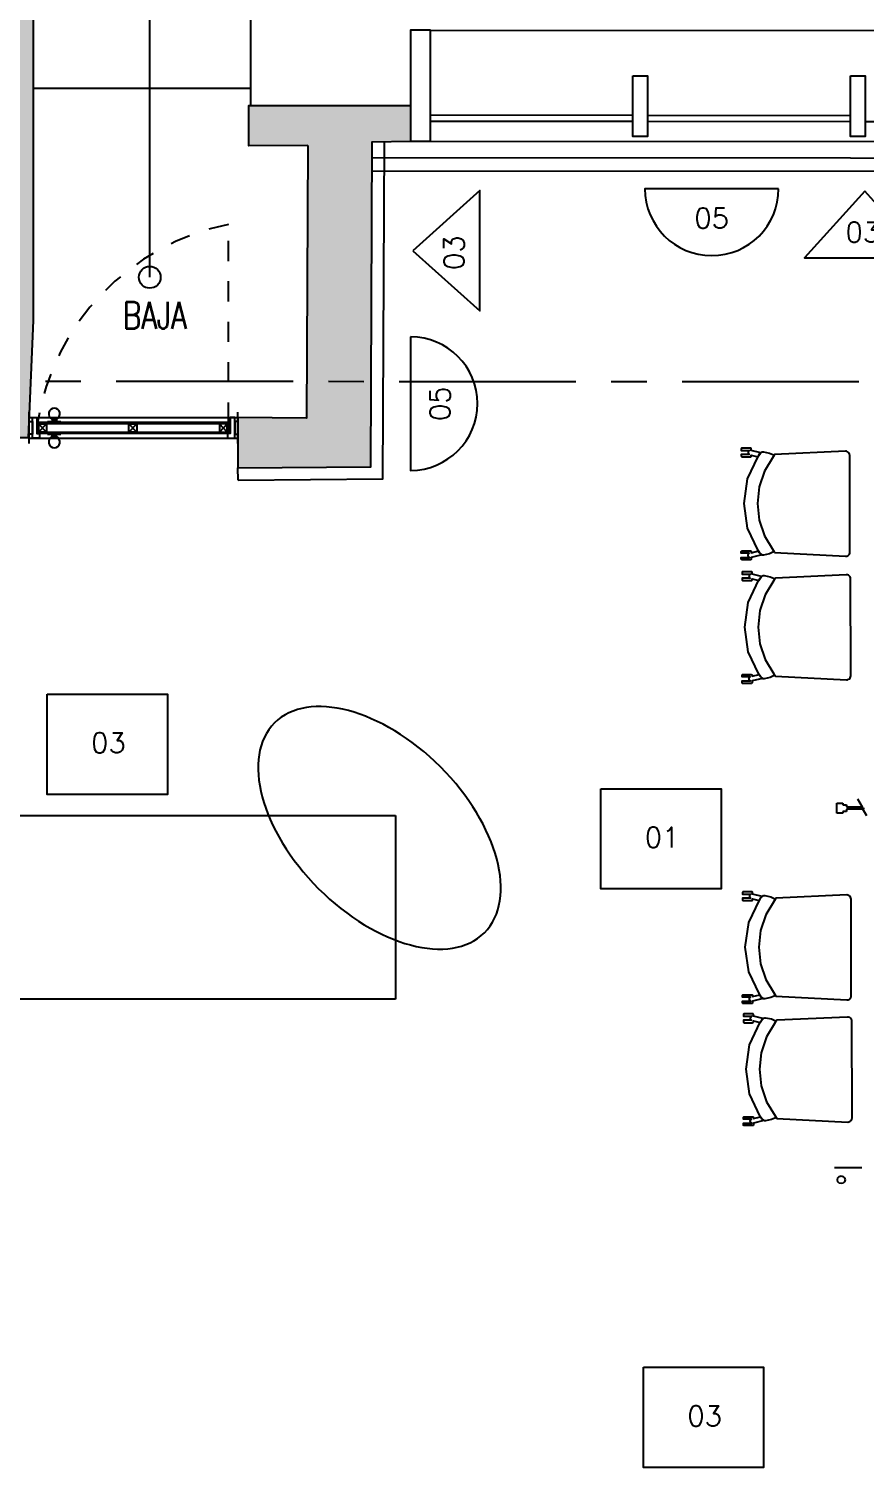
# Model space of a CAD drawing. Extents: x -4 to 325, y -1 to 181.
# Drawn here: x 8.11 to 12.25, y 30.25 to 37.39 of the extents above; entities that cross this region are included whole.
import ezdxf
from ezdxf.enums import TextEntityAlignment as Align

# ---------------------------------------------------------------- set-up
doc = ezdxf.new("R2010")
doc.units = 0
doc.header["$LTSCALE"] = 0.7
doc.header["$MEASUREMENT"] = 0
for name, pattern in [('REC4_A1-00_PLANTA GENERAL$1$X-BB$0$CENTER', [2, 1.25, -0.25, 0.25, -0.25]), ('REC4_A1-00_PLANTA GENERAL$1$X-BB$0$HIDDEN2', [0.1875, 0.125, -0.0625]), ('X-BB$0$HIDDEN2', [0.1875, 0.125, -0.0625])]:
    doc.linetypes.add(name, pattern=pattern)
doc.layers.get('0').update_dxf_attribs({"linetype": 'CONTINUOUS'})
for name, color, linetype in [('REC4_A1-00_PLANTA GENERAL$0$BB$0$A-DOOR', 251, 'CONTINUOUS'), ('REC4_A1-00_PLANTA GENERAL$0$BB$0$A-WALL-HEAD', 251, 'CONTINUOUS'), ('REC4_A1-00_PLANTA GENERAL$0$BB$0$A-WALL-PATT', 251, 'CONTINUOUS'), ('REC4_A1-00_PLANTA GENERAL$1$ACABADO INTERIOR', 4, 'CONTINUOUS'), ('REC4_A1-00_PLANTA GENERAL$1$BB$0$A-COLS', 251, 'CONTINUOUS'), ('REC4_A1-00_PLANTA GENERAL$1$BB$0$A-GLAZ', 251, 'CONTINUOUS'), ('REC4_A1-00_PLANTA GENERAL$1$BB$0$A-GRID', 251, 'REC4_A1-00_PLANTA GENERAL$1$X-BB$0$CENTER'), ('REC4_A1-00_PLANTA GENERAL$1$BB$0$A-NOTE-BB', 251, 'CONTINUOUS'), ('REC4_A1-00_PLANTA GENERAL$1$BB$0$A-WALL-FULL', 251, 'CONTINUOUS'), ('REC4_A1-00_PLANTA GENERAL$1$BB$0$A-WALL-PRHT', 251, 'CONTINUOUS'), ('REC4_A1-00_PLANTA GENERAL$1$FN$0$I-FURN-FREE', 1, 'CONTINUOUS'), ('REC4_A1-00_PLANTA GENERAL$1$LAMBRINES', 3, 'CONTINUOUS')]:
    doc.layers.add(name, color=color, linetype=linetype)
doc.styles.add('REC4_A1-00_PLANTA GENERAL$0$X-FN$0$ARIAL', font='arial.ttf')
doc.styles.add('REC4_A1-00_PLANTA GENERAL$1$X-BB$0$ROMANS', font='romans.shx', dxfattribs={"width": 0.75})
doc.styles.add('ROMANS', font='romans.shx', dxfattribs={"width": 0.75})

# ---------------------------------------------------------------- blocks, each defined once
blk = doc.blocks.new('REC4_A1-00_PLANTA GENERAL', base_point=(3911.2412, -3265.1096))
at = {"layer": 'REC4_A1-00_PLANTA GENERAL$0$BB$0$A-WALL-PATT'}
h = blk.add_hatch(color=256, dxfattribs=at)
h.paths.add_polyline_path([(8.133, 39.8967), (7.709, 39.8967), (7.709, 35.3667), (8.109, 35.3667), (8.133, 35.9467)])
h.paths.add_polyline_path([(8.0216, 35.7845), (8.0216, 35.4941), (7.7217, 35.4941), (7.7217, 35.7845)], flags=16)
blk.add_hatch(color=256, dxfattribs=at).paths.add_polyline_path([(9.8099, 36.8313), (9.9989, 36.834), (9.9989, 37.0103), (9.1995, 37.0103), (9.1995, 36.8103), (9.491, 36.8126), (9.485, 35.4633), (9.1457, 35.4662), (9.1446, 35.2163), (9.8027, 35.2213)])
at = {"layer": 'REC4_A1-00_PLANTA GENERAL$1$BB$0$A-GRID'}
h = blk.add_hatch(dxfattribs=at)
h.set_pattern_fill('ANSI31', color=8, scale=0.53)
h.set_pattern_definition([(45, (0.03352, 0.020166), (-0.046845824, 0.046845824), [])])
h.paths.add_polyline_path([(1.5678, 35.8547), (1.2166, 35.8547), (1.2166, 35.4908), (1.5678, 35.4908)])
h.paths.add_polyline_path([(8.0551, 35.8047), (7.7553, 35.8047), (7.7553, 35.5143), (8.0551, 35.5143)])
h.paths.add_polyline_path([(14.5753, 35.809), (14.2754, 35.809), (14.2754, 35.5187), (14.5753, 35.5187)])
h.paths.add_polyline_path([(21.0466, 35.804), (20.7468, 35.804), (20.7468, 35.5137), (21.0466, 35.5137)])
edge = h.paths.add_edge_path()
edge.add_arc((27.4259, 35.604), 0.1568, 0, 360)
h.paths.add_polyline_path([(34.1147, 35.7939), (33.8148, 35.7939), (33.8148, 35.5036), (34.1147, 35.5036)])
h.paths.add_polyline_path([(40.5576, 35.789), (40.2578, 35.789), (40.2578, 35.4986), (40.5576, 35.4986)])
edge = h.paths.add_edge_path()
edge.add_arc((46.9701, 35.6385), 0.2128, 0, 360)
edge = h.paths.add_edge_path()
edge.add_arc((33.9335, 29.5702), 0.1716, 0, 360)
h.paths.add_polyline_path([(1.5768, 29.8317), (1.2256, 29.8317), (1.2256, 29.4678), (1.5768, 29.4678)])
h.paths.add_polyline_path([(8.0508, 29.7868), (7.75, 29.7868), (7.75, 29.4871), (8.0508, 29.4871)])
h.paths.add_polyline_path([(14.3851, 29.7988), (14.2624, 29.7988), (14.2624, 29.4991), (14.3821, 29.4991)])
h.paths.add_polyline_path([(14.5632, 29.7988), (14.3851, 29.7988), (14.3821, 29.4991), (14.5632, 29.4991)])
h.paths.add_polyline_path([(21.1221, 29.5527), (20.7989, 29.5517), (20.7989, 29.3933), (21.1221, 29.3933)])
h.paths.add_polyline_path([(21.1221, 29.8224), (21.0453, 29.8224), (20.7989, 29.8217), (20.7989, 29.5517), (21.1221, 29.5527)])
h.paths.add_polyline_path([(27.542, 29.7729), (27.2913, 29.7729), (27.2913, 29.5231), (27.542, 29.5231)])
h.paths.add_polyline_path([(40.5264, 29.7716), (40.2757, 29.7716), (40.2757, 29.5218), (40.5264, 29.5218)])
h.paths.add_polyline_path([(47.0764, 29.8019), (46.7664, 29.8019), (46.7664, 29.4919), (47.0764, 29.4919)])
h.paths.add_polyline_path([(1.565, 23.8478), (1.2138, 23.8478), (1.2138, 23.4839), (1.565, 23.4839)])
h.paths.add_polyline_path([(7.9956, 23.8084), (7.6948, 23.8084), (7.6948, 23.5086), (7.9956, 23.5086)])
h.paths.add_polyline_path([(14.5958, 23.8058), (14.2249, 23.8067), (14.2249, 23.507), (14.5929, 23.5061)])
h.paths.add_polyline_path([(14.5258, 23.8058), (14.5958, 23.8058), (14.5929, 23.5061), (14.5258, 23.5061)], flags=16)
h.paths.add_polyline_path([(27.5327, 23.7392), (27.282, 23.7392), (27.282, 23.4894), (27.5327, 23.4894)])
edge = h.paths.add_edge_path()
edge.add_arc((33.9155, 23.6003), 0.1566, 0, 360)
h.paths.add_polyline_path([(40.5198, 23.6763), (40.2691, 23.6763), (40.2691, 23.4631), (40.5198, 23.4631)])
h.paths.add_polyline_path([(40.5198, 23.7129), (40.269, 23.7129), (40.269, 23.6763), (40.5198, 23.6763)])
h.paths.add_polyline_path([(47.0605, 23.6763), (46.8098, 23.6763), (46.8098, 23.4498), (47.0605, 23.4498)])
h.paths.add_polyline_path([(47.0605, 23.6997), (46.8098, 23.6997), (46.8098, 23.6763), (47.0605, 23.6763)])
h.paths.add_polyline_path([(1.5458, 17.8473), (1.1946, 17.8473), (1.1946, 17.4834), (1.5458, 17.4834)])
h.paths.add_polyline_path([(8.0633, 17.8071), (7.7625, 17.8071), (7.7625, 17.5074), (8.0633, 17.5074)])
h.paths.add_polyline_path([(14.4343, 17.7919), (14.3217, 17.7919), (14.3217, 17.4921), (14.4285, 17.4921)])
h.paths.add_polyline_path([(14.6226, 17.7919), (14.4343, 17.7919), (14.4285, 17.4921), (14.6226, 17.4921)])
h.paths.add_polyline_path([(27.5235, 17.756), (27.2727, 17.756), (27.2727, 17.5062), (27.5235, 17.5062)])
edge = h.paths.add_edge_path()
edge.add_arc((33.905, 17.5767), 0.1574, 0, 360)
h.paths.add_polyline_path([(40.5132, 17.7384), (40.3113, 17.7384), (40.3113, 17.5259), (40.5132, 17.5259)])
h.paths.add_polyline_path([(40.3113, 17.7384), (40.2625, 17.7384), (40.2625, 17.4886), (40.5132, 17.4886), (40.5132, 17.5259), (40.3113, 17.5259)])
h.paths.add_polyline_path([(47.0683, 17.7542), (46.7674, 17.7542), (46.7674, 17.5259), (47.0683, 17.5259)])
h.paths.add_polyline_path([(47.0683, 17.5259), (46.7674, 17.5259), (46.7674, 17.4544), (47.0683, 17.4544)])
h.paths.add_polyline_path([(1.5739, 11.86), (1.2227, 11.86), (1.2227, 11.4962), (1.5739, 11.4962)])
h.paths.add_polyline_path([(8.0659, 11.8138), (7.765, 11.8138), (7.765, 11.514), (8.0659, 11.514)])
h.paths.add_polyline_path([(14.5258, 11.7988), (14.2249, 11.7988), (14.2249, 11.499), (14.5258, 11.499)])
h.paths.add_polyline_path([(21.0742, 11.6829), (20.7512, 11.6844), (20.7512, 11.4144), (21.0742, 11.4144)])
h.paths.add_polyline_path([(21.0742, 11.7656), (20.7512, 11.7656), (20.7512, 11.6844), (21.0742, 11.6829)])
h.paths.add_polyline_path([(27.5142, 11.7439), (27.2635, 11.7439), (27.2635, 11.4941), (27.5142, 11.4941)])
edge = h.paths.add_edge_path()
edge.add_arc((33.8803, 11.59), 0.1553, 0, 360)
h.paths.add_polyline_path([(40.5065, 11.7154), (40.2558, 11.7154), (40.2558, 11.464), (40.5065, 11.464)])
h.paths.add_polyline_path([(47.0258, 11.6987), (46.775, 11.6987), (46.775, 11.4489), (47.0258, 11.4489)])
h.paths.add_polyline_path([(1.5513, 5.8383), (1.2001, 5.8383), (1.2001, 5.4744), (1.5513, 5.4744)])
h.paths.add_polyline_path([(8.0395, 5.7813), (7.7676, 5.7813), (7.7676, 5.4815), (8.0395, 5.4815)])
h.paths.add_polyline_path([(8.0685, 5.7813), (8.0395, 5.7813), (8.0395, 5.4815), (8.0685, 5.4815)])
h.paths.add_polyline_path([(14.5132, 5.7555), (14.2123, 5.7555), (14.2123, 5.4558), (14.5132, 5.4558)])
h.paths.add_polyline_path([(21.0084, 5.7048), (20.7577, 5.7048), (20.7577, 5.455), (21.0084, 5.455)])
h.paths.add_polyline_path([(27.5299, 5.7035), (27.229, 5.7035), (27.229, 5.4037), (27.5299, 5.4037)])
h.paths.add_polyline_path([(34.0162, 5.6528), (33.7655, 5.6528), (33.7655, 5.403), (34.0162, 5.403)])
h.paths.add_polyline_path([(40.4672, 5.6155), (40.2072, 5.6155), (40.2072, 5.3555), (40.4672, 5.3555)])
edge = h.paths.add_edge_path()
edge.add_arc((46.8827, 5.476), 0.1877, 0, 360)
at = {"layer": 'REC4_A1-00_PLANTA GENERAL$0$BB$0$A-DOOR', "color": 8, "linetype": 'REC4_A1-00_PLANTA GENERAL$1$X-BB$0$HIDDEN2'}
blk.add_line((9.098, 35.4404), (9.098, 36.4219), dxfattribs=at)
at = {"layer": 'REC4_A1-00_PLANTA GENERAL$0$BB$0$A-DOOR'}
for p, q in [((8.1581, 35.3939), (8.1974, 35.4352)), ((8.1581, 35.4352), (8.1974, 35.3939)), ((8.2034, 35.4455), (8.2696, 35.4455)), ((8.2034, 35.4455), (8.2034, 35.4404)), ((8.2034, 35.4455), (8.2034, 35.4404)), ((8.2045, 35.4455), (8.2045, 35.4404)), ((8.2055, 35.4455), (8.2055, 35.4404)), ((8.2065, 35.4455), (8.2065, 35.4404)), ((8.2076, 35.4455), (8.2076, 35.4404)), ((8.2086, 35.4455), (8.2086, 35.4404)), ((8.2096, 35.4455), (8.2096, 35.4404)), ((8.2107, 35.4455), (8.2107, 35.4404)), ((8.2127, 35.4455), (8.2127, 35.4404)), ((8.2148, 35.4455), (8.2148, 35.4404)), ((8.2169, 35.4455), (8.2169, 35.4404)), ((8.22, 35.4455), (8.22, 35.4404)), ((8.2241, 35.4455), (8.2241, 35.4404)), ((8.2262, 35.4589), (8.2468, 35.4589)), ((8.2262, 35.4589), (8.2262, 35.4455)), ((8.2277, 35.4589), (8.2277, 35.4455)), ((8.2293, 35.4589), (8.2293, 35.4455)), ((8.2293, 35.4455), (8.2293, 35.4404)), ((8.2324, 35.4589), (8.2324, 35.4455)), ((8.2365, 35.4455), (8.2365, 35.4404)), ((8.2406, 35.4589), (8.2406, 35.4455)), ((8.2437, 35.4589), (8.2437, 35.4455)), ((8.2437, 35.4455), (8.2437, 35.4404)), ((8.2453, 35.4589), (8.2453, 35.4455)), ((8.2468, 35.4589), (8.2468, 35.4455)), ((8.2489, 35.4455), (8.2489, 35.4404)), ((8.253, 35.4455), (8.253, 35.4404)), ((8.2561, 35.4455), (8.2561, 35.4404)), ((8.2582, 35.4455), (8.2582, 35.4404)), ((8.2603, 35.4455), (8.2603, 35.4404)), ((8.2623, 35.4455), (8.2623, 35.4404)), ((8.2634, 35.4455), (8.2634, 35.4404)), ((8.2644, 35.4455), (8.2644, 35.4404)), ((8.2654, 35.4455), (8.2654, 35.4404)), ((8.2665, 35.4455), (8.2665, 35.4404)), ((8.2675, 35.4455), (8.2675, 35.4404)), ((8.2685, 35.4455), (8.2685, 35.4404)), ((8.2696, 35.4455), (8.2696, 35.4404)), ((8.2696, 35.4455), (8.2696, 35.4404)), ((8.6059, 35.4352), (8.6451, 35.3939)), ((8.6059, 35.3939), (8.6451, 35.4352)), ((9.0929, 35.3939), (9.0536, 35.4352)), ((9.0929, 35.4352), (9.0536, 35.3939)), ((9.0992, 35.4413), (9.0992, 35.417)), ((9.1006, 35.417), (9.1006, 35.4406)), ((9.1017, 35.417), (9.1017, 35.4406)), ((9.1031, 35.417), (9.1031, 35.4413)), ((8.2034, 35.3835), (8.2034, 35.3887)), ((8.2034, 35.3835), (8.2034, 35.3887)), ((8.2034, 35.3835), (8.2696, 35.3835)), ((8.2045, 35.3835), (8.2045, 35.3887)), ((8.2055, 35.3835), (8.2055, 35.3887)), ((8.2065, 35.3835), (8.2065, 35.3887)), ((8.2076, 35.3835), (8.2076, 35.3887)), ((8.2086, 35.3835), (8.2086, 35.3887)), ((8.2096, 35.3835), (8.2096, 35.3887)), ((8.2107, 35.3835), (8.2107, 35.3887)), ((8.2127, 35.3835), (8.2127, 35.3887)), ((8.2148, 35.3835), (8.2148, 35.3887)), ((8.2169, 35.3835), (8.2169, 35.3887)), ((8.22, 35.3835), (8.22, 35.3887)), ((8.2241, 35.3835), (8.2241, 35.3887)), ((8.2262, 35.3702), (8.2262, 35.3835)), ((8.2262, 35.3702), (8.2468, 35.3702)), ((8.2277, 35.3702), (8.2277, 35.3835)), ((8.2293, 35.3835), (8.2293, 35.3887)), ((8.2293, 35.3702), (8.2293, 35.3835)), ((8.2324, 35.3702), (8.2324, 35.3835)), ((8.2365, 35.3835), (8.2365, 35.3887)), ((8.2406, 35.3702), (8.2406, 35.3835)), ((8.2437, 35.3835), (8.2437, 35.3887)), ((8.2437, 35.3702), (8.2437, 35.3835)), ((8.2453, 35.3702), (8.2453, 35.3835)), ((8.2468, 35.3702), (8.2468, 35.3835)), ((8.2489, 35.3835), (8.2489, 35.3887)), ((8.253, 35.3835), (8.253, 35.3887)), ((8.2561, 35.3835), (8.2561, 35.3887)), ((8.2582, 35.3835), (8.2582, 35.3887)), ((8.2603, 35.3835), (8.2603, 35.3887)), ((8.2623, 35.3835), (8.2623, 35.3887)), ((8.2634, 35.3835), (8.2634, 35.3887)), ((8.2644, 35.3835), (8.2644, 35.3887)), ((8.2654, 35.3835), (8.2654, 35.3887)), ((8.2665, 35.3835), (8.2665, 35.3887)), ((8.2675, 35.3835), (8.2675, 35.3887)), ((8.2685, 35.3835), (8.2685, 35.3887)), ((8.2696, 35.3835), (8.2696, 35.3887)), ((8.2696, 35.3835), (8.2696, 35.3887)), ((9.0992, 35.417), (9.1006, 35.417)), ((9.1017, 35.417), (9.1031, 35.417))]:
    blk.add_line(p, q, dxfattribs=at)
for points in [[(8.128, 35.3835), (8.128, 35.3835), (8.1125, 35.3835), (8.1125, 35.3835), (8.1125, 35.4455), (8.128, 35.4455)], [(9.098, 35.4404), (8.153, 35.4404), (8.153, 35.3887), (9.1001, 35.3887), (9.1001, 35.4159), (9.098, 35.4159)], [(8.1581, 35.4352), (8.1974, 35.4352), (8.1974, 35.3939), (8.1581, 35.3939)], [(8.6059, 35.4352), (8.6451, 35.4352), (8.6451, 35.3939), (8.6059, 35.3939)], [(9.0929, 35.4352), (9.0536, 35.4352), (9.0536, 35.3939), (9.0929, 35.3939)], [(9.1302, 35.3835), (9.1302, 35.3835), (9.1457, 35.3835), (9.1457, 35.3835), (9.1457, 35.4455), (9.1302, 35.4455)]]:
    blk.add_lwpolyline(points, close=True, dxfattribs=at)
for points in [[(8.128, 35.3629), (8.128, 35.4662), (8.1507, 35.4662), (8.1507, 35.3867), (8.1642, 35.3867), (8.1642, 35.3629), (8.128, 35.3629), (8.128, 35.3629)], [(9.0929, 35.4352), (8.1581, 35.4352), (8.1581, 35.3939), (9.0929, 35.3939)], [(9.1302, 35.3629), (9.1302, 35.4662), (9.1075, 35.4662), (9.1075, 35.3867), (9.0941, 35.3867), (9.0941, 35.3629), (9.1302, 35.3629), (9.1302, 35.3629)]]:
    blk.add_lwpolyline(points, dxfattribs=at)
blk.add_circle((9.1011, 35.4437), 0.00312, dxfattribs=at)
at = {"layer": 'REC4_A1-00_PLANTA GENERAL$0$BB$0$A-DOOR', "color": 8, "linetype": 'REC4_A1-00_PLANTA GENERAL$1$X-BB$0$HIDDEN2'}
blk.add_arc((9.3359, 35.247), 1.1987, 101.44699, 170.71889, dxfattribs=at)
at = {"layer": 'REC4_A1-00_PLANTA GENERAL$0$BB$0$A-DOOR'}
for centre, start, end in [((8.2365, 35.4848), 291.73846, 248.26154), ((8.2365, 35.3443), 111.73846, 68.26154)]:
    blk.add_arc(centre, 0.0279, start, end, dxfattribs=at)
at = {"layer": 'REC4_A1-00_PLANTA GENERAL$0$BB$0$A-WALL-HEAD'}
for p, q in [((8.1125, 35.4662, -0.4988), (9.1457, 35.4662, -0.4988)), ((8.1125, 35.3629, -0.4988), (9.1457, 35.3629, -0.4988))]:
    blk.add_line(p, q, dxfattribs=at)
at = {"layer": 'REC4_A1-00_PLANTA GENERAL$1$ACABADO INTERIOR'}
blk.add_lwpolyline([(9.8095, 36.753), (47.6859, 36.7267)], dxfattribs=at)
at = {"layer": 'REC4_A1-00_PLANTA GENERAL$1$BB$0$A-COLS'}
for points in [[(10.0989, 37.384), (9.9989, 37.384), (9.9989, 36.834), (10.0989, 36.834)], [(11.0999, 37.1574), (11.1714, 37.1574), (11.1714, 36.8575), (11.0999, 36.8575)], [(12.1776, 37.1574), (12.2492, 37.1574), (12.2492, 36.8575), (12.1776, 36.8575)]]:
    blk.add_lwpolyline(points, close=True, dxfattribs=at)
at = {"layer": 'REC4_A1-00_PLANTA GENERAL$1$BB$0$A-GLAZ'}
for points in [[(10.099, 36.964), (11.0999, 36.9631)], [(10.099, 36.934), (11.0999, 36.9331)], [(11.1714, 36.933), (12.1776, 36.932)], [(11.1715, 36.963), (12.1777, 36.962)], [(12.2492, 36.9319), (13.2589, 36.931)], [(10.0989, 36.834), (45.6974, 36.8093)]]:
    blk.add_lwpolyline(points, dxfattribs=at)
at = {"layer": 'REC4_A1-00_PLANTA GENERAL$1$BB$0$A-GRID'}
blk.add_lwpolyline([(-2.6568, 35.6526), (52.8043, 35.6183)], dxfattribs=at)
at = {"layer": 'REC4_A1-00_PLANTA GENERAL$1$BB$0$A-WALL-FULL'}
for p, q in [((9.209, 37.0103), (9.209, 39.9967)), ((8.133, 37.0967), (9.209, 37.0967)), ((8.1125, 35.337), (8.1125, 35.492)), ((9.1457, 35.337), (9.1457, 35.492))]:
    blk.add_line(p, q, dxfattribs=at)
blk.add_lwpolyline([(8.709, 36.16), (8.709, 39.9967, 1), (7.109, 39.9967)], format="xyb", dxfattribs=at)
blk.add_lwpolyline([(7.709, 39.8967), (7.709, 35.3667), (8.109, 35.3667), (8.133, 35.9467), (8.133, 39.8967)], close=True, dxfattribs=at)
for points in [[(9.491, 36.8126), (9.1995, 36.8103), (9.1995, 37.0103), (9.9989, 37.0103)], [(9.491, 36.8126), (9.485, 35.4633), (9.1457, 35.4662), (9.1446, 35.2163), (9.8027, 35.2213), (9.8099, 36.8313), (9.9989, 36.834)]]:
    blk.add_lwpolyline(points, dxfattribs=at)
blk.add_circle((8.709, 36.16), 0.0539, dxfattribs=at)
at = {"layer": 'REC4_A1-00_PLANTA GENERAL$1$BB$0$A-WALL-PRHT'}
blk.add_line((10.0989, 37.384), (45.6974, 37.3593), dxfattribs=at)
at = {"layer": 'REC4_A1-00_PLANTA GENERAL$1$FN$0$I-FURN-FREE'}
for p, q in [((12.2354, 33.5372), (12.2126, 33.5765)), ((12.2354, 33.5372), (12.2126, 33.5765)), ((12.2354, 33.5372), (12.2126, 33.5765)), ((7.2151, 33.4952), (9.9249, 33.4952)), ((9.9249, 33.4952), (9.9249, 32.5854)), ((12.1092, 33.5061), (12.1092, 33.557)), ((12.1092, 33.557), (12.139, 33.557)), ((12.1092, 33.5061), (12.1092, 33.557)), ((12.1092, 33.557), (12.139, 33.557)), ((12.1092, 33.5061), (12.1092, 33.557)), ((12.1092, 33.557), (12.139, 33.557)), ((12.139, 33.5061), (12.1092, 33.5061)), ((12.139, 33.5061), (12.1092, 33.5061)), ((12.139, 33.5061), (12.1092, 33.5061)), ((12.139, 33.557), (12.139, 33.5482)), ((12.139, 33.557), (12.139, 33.5482)), ((12.139, 33.557), (12.139, 33.5482)), ((12.139, 33.5482), (12.1567, 33.5482)), ((12.139, 33.5482), (12.1567, 33.5482)), ((12.139, 33.5482), (12.1567, 33.5482)), ((12.1567, 33.5154), (12.139, 33.5154)), ((12.139, 33.5154), (12.139, 33.5061)), ((12.1567, 33.5154), (12.139, 33.5154)), ((12.139, 33.5154), (12.139, 33.5061)), ((12.1567, 33.5154), (12.139, 33.5154)), ((12.139, 33.5154), (12.139, 33.5061)), ((12.1567, 33.5482), (12.1567, 33.5373)), ((12.1567, 33.5482), (12.1567, 33.5373)), ((12.1567, 33.5482), (12.1567, 33.5373)), ((12.1567, 33.5373), (12.2353, 33.5373)), ((12.1567, 33.5373), (12.2353, 33.5373)), ((12.1567, 33.5373), (12.2353, 33.5373)), ((12.2384, 33.5263), (12.1567, 33.5263)), ((12.1567, 33.5263), (12.1567, 33.5154)), ((12.2384, 33.5263), (12.1567, 33.5263)), ((12.1567, 33.5263), (12.1567, 33.5154)), ((12.2384, 33.5263), (12.1567, 33.5263)), ((12.1567, 33.5263), (12.1567, 33.5154)), ((12.2356, 33.5367), (12.2265, 33.5315)), ((12.2356, 33.5367), (12.2265, 33.5315)), ((12.2356, 33.5367), (12.2265, 33.5315)), ((12.2265, 33.5315), (12.2452, 33.5315)), ((12.2265, 33.5315), (12.2452, 33.5315)), ((12.2265, 33.5315), (12.2452, 33.5315)), ((12.2353, 33.5373), (12.2356, 33.5367)), ((12.2353, 33.5373), (12.2356, 33.5367)), ((12.2353, 33.5373), (12.2356, 33.5367)), ((12.2452, 33.5315), (12.2379, 33.5272)), ((12.2452, 33.5315), (12.2379, 33.5272)), ((12.2452, 33.5315), (12.2379, 33.5272)), ((12.2379, 33.5272), (12.2384, 33.5263)), ((12.2379, 33.5272), (12.2384, 33.5263)), ((12.2379, 33.5272), (12.2384, 33.5263)), ((12.2573, 33.4936), (12.2382, 33.5267)), ((12.2573, 33.4936), (12.2382, 33.5267)), ((12.2573, 33.4936), (12.2382, 33.5267)), ((9.9249, 32.5854), (7.2151, 32.5854)), ((12.2331, 31.7503), (12.0974, 31.7503)), ((12.1213, 31.7082), (12.1309, 31.7107)), ((12.1309, 31.7107), (12.1405, 31.7082)), ((12.1117, 31.6916), (12.1143, 31.7012)), ((12.1143, 31.682), (12.1117, 31.6916)), ((12.1143, 31.7012), (12.1213, 31.7082)), ((12.1213, 31.675), (12.1143, 31.682)), ((12.1309, 31.6724), (12.1213, 31.675)), ((12.1405, 31.675), (12.1309, 31.6724)), ((12.1405, 31.7082), (12.1475, 31.7012)), ((12.1475, 31.682), (12.1405, 31.675)), ((12.1475, 31.7012), (12.15, 31.6916)), ((12.15, 31.6916), (12.1475, 31.682))]:
    blk.add_line(p, q, dxfattribs=at)
for points in [[(11.7327, 35.2914), (11.686, 35.3031), (11.686, 35.3109), (11.6858, 35.3119), (11.6855, 35.3129), (11.6849, 35.3137), (11.6841, 35.3143), (11.6831, 35.3146), (11.6821, 35.3148), (11.6402, 35.3148), (11.6392, 35.3146), (11.6383, 35.3143), (11.6375, 35.3137), (11.6369, 35.3129), (11.6365, 35.3119), (11.6363, 35.3109), (11.6363, 35.303), (11.6774, 35.303), (11.6747, 35.3014), (11.6726, 35.2992), (11.6711, 35.2965), (11.6705, 35.2935), (11.6707, 35.2904), (11.6718, 35.2875), (11.6736, 35.2849), (11.676, 35.283), (11.6364, 35.283), (11.6364, 35.2751), (11.6365, 35.2741), (11.6369, 35.2732), (11.6375, 35.2724), (11.6383, 35.2718), (11.6392, 35.2714), (11.6402, 35.2713), (11.6822, 35.2713), (11.6832, 35.2714), (11.6841, 35.2718), (11.6849, 35.2724), (11.6855, 35.2732), (11.6859, 35.2741), (11.686, 35.2751), (11.686, 35.2799), (11.7186, 35.2718)], [(11.7402, 35.2959), (11.7461, 35.2959), (11.7756, 35.2896), (11.792, 35.2821), (11.7935, 35.2807), (11.7945, 35.279), (11.7951, 35.2771), (11.7951, 35.2751), (11.7946, 35.2732), (11.7936, 35.2715), (11.7508, 35.2009), (11.7246, 35.1226), (11.7164, 35.0404), (11.7246, 34.9582), (11.7508, 34.8799), (11.7936, 34.8093), (11.7946, 34.8076), (11.7951, 34.8057), (11.7951, 34.8037), (11.7945, 34.8018), (11.7935, 34.8001), (11.792, 34.7987), (11.7756, 34.7912), (11.7461, 34.7849), (11.7402, 34.7849), (11.7329, 34.7892), (11.7269, 34.7952), (11.7199, 34.8072), (11.6668, 34.9184), (11.6498, 35.0404), (11.6668, 35.1624), (11.7199, 35.2736), (11.7269, 35.2856), (11.7402, 35.2959)], [(11.6402, 34.7618), (11.6392, 34.7619), (11.6383, 34.7623), (11.6375, 34.7629), (11.6369, 34.7637), (11.6365, 34.7646), (11.6363, 34.7656), (11.6363, 34.7735), (11.6774, 34.7735), (11.6747, 34.7751), (11.6726, 34.7773), (11.6711, 34.7801), (11.6705, 34.7831), (11.6707, 34.7862), (11.6718, 34.7891), (11.6736, 34.7916), (11.676, 34.7935), (11.6364, 34.7935), (11.6364, 34.8014), (11.6365, 34.8024), (11.6369, 34.8033), (11.6375, 34.8041), (11.6383, 34.8047), (11.6392, 34.8051), (11.6402, 34.8052), (11.6822, 34.8052), (11.6832, 34.8051), (11.6841, 34.8047), (11.6849, 34.8041), (11.6855, 34.8033), (11.6859, 34.8024), (11.686, 34.8014), (11.686, 34.7966), (11.7209, 34.8054), (11.7269, 34.7952), (11.7373, 34.7863), (11.686, 34.7735), (11.686, 34.7656), (11.6858, 34.7646), (11.6855, 34.7637), (11.6849, 34.7629), (11.6841, 34.7623), (11.6831, 34.7619), (11.6821, 34.7618), (11.6402, 34.7618)], [(11.7366, 34.6791), (11.6899, 34.6908), (11.6899, 34.6987), (11.6897, 34.6997), (11.6894, 34.7006), (11.6888, 34.7014), (11.688, 34.702), (11.687, 34.7024), (11.686, 34.7025), (11.6441, 34.7025), (11.6431, 34.7024), (11.6422, 34.702), (11.6414, 34.7014), (11.6408, 34.7006), (11.6404, 34.6997), (11.6402, 34.6987), (11.6402, 34.6907), (11.6813, 34.6907), (11.6786, 34.6892), (11.6765, 34.687), (11.675, 34.6842), (11.6744, 34.6812), (11.6746, 34.6781), (11.6757, 34.6752), (11.6775, 34.6727), (11.6799, 34.6708), (11.6403, 34.6708), (11.6403, 34.6629), (11.6404, 34.6619), (11.6408, 34.661), (11.6414, 34.6602), (11.6422, 34.6596), (11.6431, 34.6592), (11.6441, 34.659), (11.6861, 34.659), (11.6871, 34.6592), (11.688, 34.6596), (11.6888, 34.6602), (11.6894, 34.661), (11.6898, 34.6619), (11.6899, 34.6629), (11.6899, 34.6677), (11.7225, 34.6595)], [(11.7441, 34.6837), (11.75, 34.6837), (11.7795, 34.6773), (11.7959, 34.6698), (11.7974, 34.6685), (11.7984, 34.6668), (11.799, 34.6649), (11.799, 34.6629), (11.7985, 34.6609), (11.7975, 34.6592), (11.7547, 34.5886), (11.7285, 34.5103), (11.7203, 34.4281), (11.7285, 34.346), (11.7547, 34.2677), (11.7975, 34.197), (11.7985, 34.1953), (11.799, 34.1934), (11.799, 34.1914), (11.7984, 34.1895), (11.7974, 34.1878), (11.7959, 34.1865), (11.7795, 34.179), (11.75, 34.1726), (11.7441, 34.1726), (11.7368, 34.177), (11.7308, 34.1829), (11.7238, 34.1949), (11.6707, 34.3061), (11.6537, 34.4281), (11.6707, 34.5501), (11.7238, 34.6613), (11.7308, 34.6734), (11.7441, 34.6837)], [(11.8054, 34.1853), (12.1565, 34.1671), (12.1619, 34.1676), (12.1671, 34.1695), (12.1716, 34.1727), (12.175, 34.177), (12.1772, 34.182), (12.1779, 34.1875), (12.1779, 34.202), (12.1772, 34.666), (12.1765, 34.6716), (12.1744, 34.6767), (12.1709, 34.6811), (12.1664, 34.6844), (12.1612, 34.6864), (12.1557, 34.6869), (11.8053, 34.671), (11.7975, 34.6592), (11.7547, 34.5886), (11.7285, 34.5103), (11.7203, 34.4281), (11.7285, 34.346), (11.7547, 34.2677), (11.7975, 34.197), (11.8053, 34.1853)], [(11.8079, 32.6), (12.159, 32.5818), (12.1645, 32.5823), (12.1697, 32.5842), (12.1741, 32.5874), (12.1776, 32.5917), (12.1797, 32.5968), (12.1805, 32.6023), (12.1805, 32.6167), (12.1798, 33.0808), (12.1791, 33.0863), (12.1769, 33.0915), (12.1735, 33.0959), (12.169, 33.0992), (12.1638, 33.1011), (12.1582, 33.1016), (11.8078, 33.0857), (11.8, 33.074), (11.7572, 33.0034), (11.7311, 32.925), (11.7229, 32.8429), (11.7311, 32.7607), (11.7572, 32.6824), (11.8, 32.6118), (11.8078, 32.6)], [(11.6466, 32.5643), (11.6456, 32.5644), (11.6447, 32.5648), (11.6439, 32.5654), (11.6433, 32.5662), (11.6429, 32.5671), (11.6428, 32.5681), (11.6428, 32.576), (11.6839, 32.576), (11.6812, 32.5776), (11.6791, 32.5798), (11.6776, 32.5825), (11.677, 32.5856), (11.6772, 32.5887), (11.6782, 32.5916), (11.68, 32.5941), (11.6824, 32.596), (11.6428, 32.596), (11.6428, 32.6039), (11.643, 32.6049), (11.6434, 32.6058), (11.644, 32.6066), (11.6448, 32.6072), (11.6457, 32.6076), (11.6467, 32.6077), (11.6886, 32.6077), (11.6896, 32.6076), (11.6906, 32.6072), (11.6913, 32.6066), (11.692, 32.6058), (11.6923, 32.6049), (11.6925, 32.6039), (11.6925, 32.5991), (11.7274, 32.6079), (11.7334, 32.5977), (11.7438, 32.5888), (11.6924, 32.576), (11.6924, 32.5681), (11.6923, 32.5671), (11.6919, 32.5662), (11.6913, 32.5654), (11.6905, 32.5648), (11.6896, 32.5644), (11.6886, 32.5643), (11.6466, 32.5643)], [(11.743, 32.4894), (11.6963, 32.5011), (11.6963, 32.509), (11.6962, 32.51), (11.6958, 32.5109), (11.6952, 32.5117), (11.6944, 32.5123), (11.6935, 32.5127), (11.6925, 32.5128), (11.6505, 32.5128), (11.6495, 32.5127), (11.6486, 32.5123), (11.6478, 32.5117), (11.6472, 32.5109), (11.6468, 32.51), (11.6467, 32.509), (11.6467, 32.501), (11.6878, 32.501), (11.6851, 32.4995), (11.683, 32.4972), (11.6815, 32.4945), (11.6809, 32.4915), (11.6811, 32.4884), (11.6821, 32.4855), (11.6839, 32.483), (11.6863, 32.4811), (11.6467, 32.4811), (11.6467, 32.4732), (11.6469, 32.4722), (11.6473, 32.4712), (11.6479, 32.4705), (11.6487, 32.4698), (11.6496, 32.4695), (11.6506, 32.4693), (11.6925, 32.4693), (11.6935, 32.4695), (11.6945, 32.4698), (11.6952, 32.4705), (11.6959, 32.4712), (11.6962, 32.4722), (11.6964, 32.4732), (11.6964, 32.4779), (11.729, 32.4698)], [(11.7505, 32.4939), (11.7565, 32.4939), (11.7859, 32.4876), (11.8023, 32.4801), (11.8038, 32.4787), (11.8049, 32.4771), (11.8054, 32.4752), (11.8054, 32.4732), (11.8049, 32.4712), (11.8039, 32.4695), (11.7611, 32.3989), (11.735, 32.3206), (11.7268, 32.2384), (11.735, 32.1563), (11.7611, 32.078), (11.8039, 32.0073), (11.8049, 32.0056), (11.8054, 32.0037), (11.8054, 32.0017), (11.8049, 31.9998), (11.8038, 31.9981), (11.8023, 31.9968), (11.7859, 31.9892), (11.7565, 31.9829), (11.7505, 31.9829), (11.7433, 31.9873), (11.7373, 31.9932), (11.7302, 32.0052), (11.6772, 32.1164), (11.6601, 32.2384), (11.6772, 32.3604), (11.7302, 32.4716), (11.7373, 32.4837), (11.7505, 32.4939)], [(11.6505, 31.9598), (11.6495, 31.9599), (11.6486, 31.9603), (11.6478, 31.9609), (11.6472, 31.9617), (11.6468, 31.9626), (11.6467, 31.9636), (11.6467, 31.9716), (11.6878, 31.9716), (11.6851, 31.9731), (11.683, 31.9754), (11.6815, 31.9781), (11.6809, 31.9811), (11.6811, 31.9842), (11.6821, 31.9871), (11.6839, 31.9896), (11.6863, 31.9915), (11.6467, 31.9915), (11.6467, 31.9994), (11.6469, 32.0004), (11.6473, 32.0013), (11.6479, 32.0021), (11.6487, 32.0028), (11.6496, 32.0031), (11.6506, 32.0033), (11.6925, 32.0033), (11.6935, 32.0031), (11.6945, 32.0028), (11.6952, 32.0021), (11.6959, 32.0013), (11.6962, 32.0004), (11.6964, 31.9994), (11.6964, 31.9947), (11.7313, 32.0034), (11.7373, 31.9932), (11.7477, 31.9844), (11.6963, 31.9715), (11.6963, 31.9636), (11.6962, 31.9626), (11.6958, 31.9617), (11.6952, 31.9609), (11.6944, 31.9603), (11.6935, 31.9599), (11.6925, 31.9598), (11.6505, 31.9598)]]:
    blk.add_lwpolyline(points, close=True, dxfattribs=at)
for points in [[(11.8015, 34.7975), (12.1526, 34.7794), (12.158, 34.7798), (12.1632, 34.7817), (12.1677, 34.785), (12.1711, 34.7893), (12.1733, 34.7943), (12.174, 34.7998), (12.174, 34.8142), (12.1733, 35.2783), (12.1726, 35.2838), (12.1705, 35.289), (12.167, 35.2934), (12.1625, 35.2967), (12.1573, 35.2987), (12.1518, 35.2992), (11.8014, 35.2832), (11.7936, 35.2715), (11.7508, 35.2009), (11.7246, 35.1226), (11.7164, 35.0404), (11.7246, 34.9582), (11.7508, 34.8799), (11.7936, 34.8093), (11.8014, 34.7976)], [(11.6441, 34.1495), (11.6431, 34.1496), (11.6422, 34.15), (11.6414, 34.1506), (11.6408, 34.1514), (11.6404, 34.1523), (11.6402, 34.1533), (11.6402, 34.1613), (11.6813, 34.1613), (11.6786, 34.1628), (11.6765, 34.1651), (11.675, 34.1678), (11.6744, 34.1708), (11.6746, 34.1739), (11.6757, 34.1768), (11.6775, 34.1793), (11.6799, 34.1812), (11.6403, 34.1812), (11.6403, 34.1891), (11.6404, 34.1901), (11.6408, 34.1911), (11.6414, 34.1919), (11.6422, 34.1925), (11.6431, 34.1928), (11.6441, 34.193), (11.6861, 34.193), (11.6871, 34.1928), (11.688, 34.1925), (11.6888, 34.1919), (11.6894, 34.1911), (11.6898, 34.1901), (11.6899, 34.1891), (11.6899, 34.1844), (11.7248, 34.1931), (11.7308, 34.1829), (11.7412, 34.1741), (11.6899, 34.1612), (11.6899, 34.1533), (11.6897, 34.1523), (11.6894, 34.1514), (11.6888, 34.1506), (11.688, 34.15), (11.687, 34.1496), (11.686, 34.1495), (11.6441, 34.1495)], [(11.7391, 33.0939), (11.6924, 33.1056), (11.6924, 33.1134), (11.6923, 33.1144), (11.6919, 33.1153), (11.6913, 33.1161), (11.6905, 33.1168), (11.6896, 33.1171), (11.6886, 33.1173), (11.6466, 33.1173), (11.6456, 33.1171), (11.6447, 33.1168), (11.6439, 33.1161), (11.6433, 33.1153), (11.6429, 33.1144), (11.6428, 33.1134), (11.6428, 33.1055), (11.6839, 33.1055), (11.6812, 33.1039), (11.6791, 33.1017), (11.6776, 33.099), (11.677, 33.0959), (11.6772, 33.0929), (11.6782, 33.09), (11.68, 33.0874), (11.6824, 33.0855), (11.6428, 33.0855), (11.6428, 33.0776), (11.643, 33.0766), (11.6434, 33.0757), (11.644, 33.0749), (11.6448, 33.0743), (11.6457, 33.0739), (11.6467, 33.0738), (11.6886, 33.0738), (11.6896, 33.0739), (11.6906, 33.0743), (11.6913, 33.0749), (11.692, 33.0757), (11.6923, 33.0766), (11.6925, 33.0776), (11.6925, 33.0824), (11.7251, 33.0742)], [(11.7466, 33.0984), (11.7526, 33.0984), (11.782, 33.0921), (11.7984, 33.0846), (11.7999, 33.0832), (11.801, 33.0815), (11.8015, 33.0796), (11.8015, 33.0776), (11.801, 33.0757), (11.8, 33.074), (11.7572, 33.0034), (11.7311, 32.925), (11.7229, 32.8429), (11.7311, 32.7607), (11.7572, 32.6824), (11.8, 32.6118), (11.801, 32.6101), (11.8015, 32.6082), (11.8015, 32.6062), (11.801, 32.6043), (11.7999, 32.6026), (11.7984, 32.6012), (11.782, 32.5937), (11.7526, 32.5874), (11.7466, 32.5874), (11.7394, 32.5917), (11.7334, 32.5977), (11.7263, 32.6097), (11.6733, 32.7209), (11.6562, 32.8429), (11.6733, 32.9649), (11.7263, 33.0761), (11.7334, 33.0881), (11.7466, 33.0984)], [(11.8118, 31.9956), (12.1629, 31.9774), (12.1684, 31.9779), (12.1736, 31.9798), (12.178, 31.983), (12.1815, 31.9873), (12.1836, 31.9923), (12.1844, 31.9978), (12.1844, 32.0123), (12.1837, 32.4763), (12.183, 32.4819), (12.1808, 32.487), (12.1774, 32.4914), (12.1729, 32.4947), (12.1677, 32.4967), (12.1621, 32.4972), (11.8117, 32.4813), (11.8039, 32.4695), (11.7611, 32.3989), (11.735, 32.3206), (11.7268, 32.2384), (11.735, 32.1563), (11.7611, 32.078), (11.8039, 32.0073), (11.8117, 31.9956)]]:
    blk.add_lwpolyline(points, dxfattribs=at)
for centre in [(11.7885, 35.2298), (11.7924, 34.6175), (11.7949, 33.0323), (11.7988, 32.4278)]:
    blk.add_arc(centre, 0.0831, 132.19491, 137.8072, dxfattribs=at)
at = {"layer": 'REC4_A1-00_PLANTA GENERAL$1$FN$0$I-FURN-FREE', "extrusion": (0, 0, -1)}
blk.add_ellipse((9.8459, 33.4343), major_axis=(0.5193, -0.5193), ratio=0.58042, dxfattribs=at)
at = {"layer": 'REC4_A1-00_PLANTA GENERAL$1$LAMBRINES'}
for points in [[(9.1462, 35.1563), (9.8624, 35.1618), (9.8699, 36.831)], [(47.686, 36.6742), (9.8098, 36.6863)], [(9.1462, 35.1563), (9.1446, 35.2163)]]:
    blk.add_lwpolyline(points, dxfattribs=at)
at = {"layer": 'REC4_A1-00_PLANTA GENERAL$1$BB$0$A-NOTE-BB', "insert": (8.5757, 36.0394, 1.7264), "char_height": 0.13508, "width": 0.611892, "attachment_point": 1, "style": 'REC4_A1-00_PLANTA GENERAL$1$X-BB$0$ROMANS'}
blk.add_mtext('\\A1;BAJA', dxfattribs=at)
at = {"layer": 'REC4_A1-00_PLANTA GENERAL$1$FN$0$I-FURN-FREE', "style": 'REC4_A1-00_PLANTA GENERAL$0$X-FN$0$ARIAL', "text_generation_flag": 4}
for tag, p, height in [('ITEXT', (44.0612, 35.3807), 0.0358), ('CAPQT', (44.1235, 34.7232), 0.00704), ('CAPMC', (44.1235, 34.7232), 0.00704), ('CAPMG', (44.1235, 34.7232), 0.00704), ('STYLE', (44.1235, 34.7232), 0.0572), ('STYLE', (44.1235, 34.7232), 0.0572), ('CAPPN', (44.1235, 34.7232), 0.0715), ('L3', (44.1235, 34.7232), 0.0715), ('L1', (44.1235, 34.7232), 0.0715), ('L2', (44.1235, 34.7232), 0.0715)]:
    blk.add_attdef(tag, p, '', height=height, dxfattribs=at)
for tag, p, height, rotation in [('ITEXT', (42.9913, 35.0599), 0.0358, 30), ('ITEXT', (45.1482, 35.1235), 0.0358, 330), ('STYLE', (43.374, 34.5216), 0.0572, 30), ('STYLE', (43.374, 34.5216), 0.0572, 30), ('CAPPN', (43.374, 34.5216), 0.0715, 30), ('L1', (43.374, 34.5216), 0.0715, 30), ('L2', (43.374, 34.5216), 0.0715, 30), ('L3', (43.374, 34.5216), 0.0715, 30), ('CAPMG', (43.374, 34.5216), 0.00704, 30), ('CAPMC', (43.374, 34.5216), 0.00704, 30), ('CAPQT', (43.374, 34.5216), 0.00704, 30), ('L1', (44.8734, 34.523), 0.0715, 330), ('L3', (44.8734, 34.523), 0.0715, 330), ('L2', (44.8734, 34.523), 0.0715, 330), ('CAPPN', (44.8734, 34.523), 0.0715, 330), ('STYLE', (44.8734, 34.523), 0.0572, 330), ('STYLE', (44.8734, 34.523), 0.0572, 330), ('CAPMC', (44.8734, 34.523), 0.00704, 330), ('CAPMG', (44.8734, 34.523), 0.00704, 330), ('CAPQT', (44.8734, 34.523), 0.00704, 330), ('ITEXT', (42.2251, 34.2472), 0.0358, 60), ('ITEXT', (45.9609, 34.3573), 0.0358, 300), ('CAPPN', (42.8256, 33.9723), 0.0715, 60), ('STYLE', (42.8256, 33.9723), 0.0572, 60), ('STYLE', (42.8256, 33.9723), 0.0572, 60), ('CAPMG', (42.8256, 33.9723), 0.00704, 60), ('CAPMC', (42.8256, 33.9723), 0.00704, 60), ('CAPQT', (42.8256, 33.9723), 0.00704, 60), ('L1', (42.8256, 33.9723), 0.0715, 60), ('L2', (42.8256, 33.9723), 0.0715, 60), ('L3', (42.8256, 33.9723), 0.0715, 60), ('L1', (45.4227, 33.9746), 0.0715, 300), ('L3', (45.4227, 33.9746), 0.0715, 300), ('L2', (45.4227, 33.9746), 0.0715, 300), ('CAPPN', (45.4227, 33.9746), 0.0715, 300), ('STYLE', (45.4227, 33.9746), 0.0572, 300), ('STYLE', (45.4227, 33.9746), 0.0572, 300), ('CAPMC', (45.4227, 33.9746), 0.00704, 300), ('CAPMG', (45.4227, 33.9746), 0.00704, 300), ('CAPQT', (45.4227, 33.9746), 0.00704, 300), ('CAPPN', (42.6254, 33.2225), 0.0715, 90), ('STYLE', (42.6254, 33.2225), 0.0572, 90), ('STYLE', (42.6254, 33.2225), 0.0572, 90), ('ITEXT', (41.9679, 33.1602), 0.0358, 90), ('L3', (42.6254, 33.2225), 0.0715, 90), ('L1', (42.6254, 33.2225), 0.0715, 90), ('L2', (42.6254, 33.2225), 0.0715, 90), ('ITEXT', (46.2817, 33.2874), 0.0358, 270), ('CAPQT', (42.6254, 33.2225), 0.00704, 90), ('CAPMG', (42.6254, 33.2225), 0.00704, 90), ('CAPMC', (42.6254, 33.2225), 0.00704, 90), ('CAPPN', (45.6242, 33.2251), 0.0715, 270), ('L3', (45.6242, 33.2251), 0.0715, 270), ('L2', (45.6242, 33.2251), 0.0715, 270), ('L1', (45.6242, 33.2251), 0.0715, 270), ('STYLE', (45.6242, 33.2251), 0.0572, 270), ('STYLE', (45.6242, 33.2251), 0.0572, 270), ('CAPMC', (45.6242, 33.2251), 0.00704, 270), ('CAPMG', (45.6242, 33.2251), 0.00704, 270), ('CAPQT', (45.6242, 33.2251), 0.00704, 270), ('CAPPN', (42.8269, 32.4729), 0.0715, 120), ('STYLE', (42.8269, 32.4729), 0.0572, 120), ('STYLE', (42.8269, 32.4729), 0.0572, 120), ('L1', (42.8269, 32.4729), 0.0715, 120), ('L2', (42.8269, 32.4729), 0.0715, 120), ('L3', (42.8269, 32.4729), 0.0715, 120), ('CAPMG', (42.8269, 32.4729), 0.00704, 120), ('CAPMC', (42.8269, 32.4729), 0.00704, 120), ('CAPQT', (42.8269, 32.4729), 0.00704, 120), ('CAPPN', (45.424, 32.4752), 0.0715, 240), ('STYLE', (45.424, 32.4752), 0.0572, 240), ('STYLE', (45.424, 32.4752), 0.0572, 240), ('L2', (45.424, 32.4752), 0.0715, 240), ('L3', (45.424, 32.4752), 0.0715, 240), ('L1', (45.424, 32.4752), 0.0715, 240), ('CAPMG', (45.424, 32.4752), 0.00704, 240), ('CAPQT', (45.424, 32.4752), 0.00704, 240), ('CAPMC', (45.424, 32.4752), 0.00704, 240), ('ITEXT', (42.2887, 32.0903), 0.0358, 120), ('ITEXT', (46.0245, 32.2004), 0.0358, 240), ('CAPPN', (43.3762, 31.9246), 0.0715, 150), ('STYLE', (43.3762, 31.9246), 0.0572, 150), ('STYLE', (43.3762, 31.9246), 0.0572, 150), ('L1', (43.3762, 31.9246), 0.0715, 150), ('L2', (43.3762, 31.9246), 0.0715, 150), ('L3', (43.3762, 31.9246), 0.0715, 150), ('CAPMG', (43.3762, 31.9246), 0.00704, 150), ('CAPMC', (43.3762, 31.9246), 0.00704, 150), ('CAPQT', (43.3762, 31.9246), 0.00704, 150), ('CAPPN', (44.8757, 31.9259), 0.0715, 210), ('STYLE', (44.8757, 31.9259), 0.0572, 210), ('STYLE', (44.8757, 31.9259), 0.0572, 210), ('L2', (44.8757, 31.9259), 0.0715, 210), ('L3', (44.8757, 31.9259), 0.0715, 210), ('L1', (44.8757, 31.9259), 0.0715, 210), ('CAPMG', (44.8757, 31.9259), 0.00704, 210), ('CAPMC', (44.8757, 31.9259), 0.00704, 210), ('CAPQT', (44.8757, 31.9259), 0.00704, 210), ('CAPPN', (44.1261, 31.7244), 0.0715, 180), ('STYLE', (44.1261, 31.7244), 0.0572, 180), ('STYLE', (44.1261, 31.7244), 0.0572, 180), ('L3', (44.1261, 31.7244), 0.0715, 180), ('L1', (44.1261, 31.7244), 0.0715, 180), ('L2', (44.1261, 31.7244), 0.0715, 180), ('CAPMG', (44.1261, 31.7244), 0.00704, 180), ('CAPMC', (44.1261, 31.7244), 0.00704, 180), ('CAPQT', (44.1261, 31.7244), 0.00704, 180), ('ITEXT', (43.1014, 31.3241), 0.0358, 150), ('ITEXT', (45.2583, 31.3876), 0.0358, 210), ('ITEXT', (44.1884, 31.0669), 0.0358, 180)]:
    blk.add_attdef(tag, p, '', height=height, rotation=rotation, dxfattribs=at)
for tag, p, height, width in [('ITEXT', (44.1112, 34.7804), 0.0286, 0.75), ('PSUT1', (44.1235, 34.7232), 0.0572, 0.65), ('PSUT2', (44.1235, 34.7232), 0.0572, 0.65), ('PSUT3', (44.1235, 34.7232), 0.0572, 0.65)]:
    blk.add_attdef(tag, p, '', height=height, dxfattribs=dict(at, width=width))
for tag, p, height, rotation, width in [('ITEXT', (43.3348, 34.565), 0.0286, 30, 0.75), ('PSUT1', (43.374, 34.5216), 0.0572, 30, 0.65), ('PSUT2', (43.374, 34.5216), 0.0572, 30, 0.65), ('PSUT3', (43.374, 34.5216), 0.0572, 30, 0.65), ('ITEXT', (44.8914, 34.5786), 0.0286, 330, 0.75), ('PSUT1', (44.8734, 34.523), 0.0572, 330, 0.65), ('PSUT2', (44.8734, 34.523), 0.0572, 330, 0.65), ('PSUT3', (44.8734, 34.523), 0.0572, 330, 0.65), ('PSUT1', (42.8256, 33.9723), 0.0572, 60, 0.65), ('PSUT2', (42.8256, 33.9723), 0.0572, 60, 0.65), ('PSUT3', (42.8256, 33.9723), 0.0572, 60, 0.65), ('ITEXT', (42.77, 33.9903), 0.0286, 60, 0.75), ('ITEXT', (45.4661, 34.0138), 0.0286, 300, 0.75), ('PSUT1', (45.4227, 33.9746), 0.0572, 300, 0.65), ('PSUT2', (45.4227, 33.9746), 0.0572, 300, 0.65), ('PSUT3', (45.4227, 33.9746), 0.0572, 300, 0.65), ('PSUT3', (42.6254, 33.2225), 0.0572, 90, 0.65), ('PSUT1', (42.6254, 33.2225), 0.0572, 90, 0.65), ('PSUT2', (42.6254, 33.2225), 0.0572, 90, 0.65), ('ITEXT', (42.5682, 33.2102), 0.0286, 90, 0.75), ('PSUT1', (45.6242, 33.2251), 0.0572, 270, 0.65), ('PSUT2', (45.6242, 33.2251), 0.0572, 270, 0.65), ('PSUT3', (45.6242, 33.2251), 0.0572, 270, 0.65), ('ITEXT', (45.6814, 33.2373), 0.0286, 270, 0.75), ('PSUT2', (42.8269, 32.4729), 0.0572, 120, 0.65), ('PSUT3', (42.8269, 32.4729), 0.0572, 120, 0.65), ('PSUT1', (42.8269, 32.4729), 0.0572, 120, 0.65), ('ITEXT', (42.7835, 32.4337), 0.0286, 120, 0.75), ('PSUT2', (45.424, 32.4752), 0.0572, 240, 0.65), ('PSUT3', (45.424, 32.4752), 0.0572, 240, 0.65), ('PSUT1', (45.424, 32.4752), 0.0572, 240, 0.65), ('ITEXT', (45.4797, 32.4572), 0.0286, 240, 0.75), ('PSUT1', (43.3762, 31.9246), 0.0572, 150, 0.65), ('PSUT2', (43.3762, 31.9246), 0.0572, 150, 0.65), ('PSUT3', (43.3762, 31.9246), 0.0572, 150, 0.65), ('ITEXT', (43.3583, 31.8689), 0.0286, 150, 0.75), ('PSUT2', (44.8757, 31.9259), 0.0572, 210, 0.65), ('PSUT3', (44.8757, 31.9259), 0.0572, 210, 0.65), ('PSUT1', (44.8757, 31.9259), 0.0572, 210, 0.65), ('ITEXT', (44.9149, 31.8825), 0.0286, 210, 0.75), ('PSUT3', (44.1261, 31.7244), 0.0572, 180, 0.65), ('PSUT1', (44.1261, 31.7244), 0.0572, 180, 0.65), ('PSUT2', (44.1261, 31.7244), 0.0572, 180, 0.65), ('ITEXT', (44.1384, 31.6672), 0.0286, 180, 0.75)]:
    blk.add_attdef(tag, p, '', height=height, rotation=rotation, dxfattribs=dict(at, width=width))

msp = doc.modelspace()

# ---------------------------------------------------------------- block references
at = {"linetype": 'X-BB$0$HIDDEN2'}
msp.add_blockref('REC4_A1-00_PLANTA GENERAL', (3911.2412, -3265.1096), dxfattribs=at)

# ---------------------------------------------------------------- next in the draw order: linework, layer by layer
for points in [[(10.0112, 36.2917), (10.342, 35.9942), (10.342, 36.5892), (10.0112, 36.2917)], [(12.2473, 36.587), (11.9497, 36.2562), (12.5448, 36.2562), (12.2473, 36.587)]]:
    msp.add_lwpolyline(points)
for points in [[(11.8212, 36.5983), (11.1596, 36.5983, 1)], [(9.9999, 35.8656), (9.9999, 35.204, 1)]]:
    msp.add_lwpolyline(points, format="xyb", close=True)
at = {"elevation": 0}
for points in [[(8.2011, 34.0961), (8.7962, 34.0961), (8.7962, 33.5999), (8.2011, 33.5999)], [(11.1518, 30.7629), (11.7469, 30.7629), (11.7469, 30.2667), (11.1518, 30.2667)]]:
    msp.add_lwpolyline(points, close=True, dxfattribs=at)
msp.add_lwpolyline([(10.941, 33.6277), (11.5361, 33.6277), (11.5361, 33.1315), (10.941, 33.1315)], close=True)

# ---------------------------------------------------------------- next in the draw order: texts
at = {"color": 7, "ltscale": 0.01, "style": 'ROMANS'}
for s, p in [('05', (11.404, 36.4532)), ('03', (12.1521, 36.3837)), ('03', (8.4188, 33.8552, 0)), ('01', (11.1587, 33.3868)), ('03', (11.3695, 30.522, 0))]:
    msp.add_text(s, height=0.1, dxfattribs=at).set_placement(p, align=Align.MIDDLE_LEFT)
for s, p in [('03', (10.2145, 36.1965)), ('05', (10.145, 35.4484))]:
    msp.add_text(s, height=0.1, rotation=90, dxfattribs=at).set_placement(p, align=Align.MIDDLE_LEFT)

doc.saveas('drawing.dxf')
